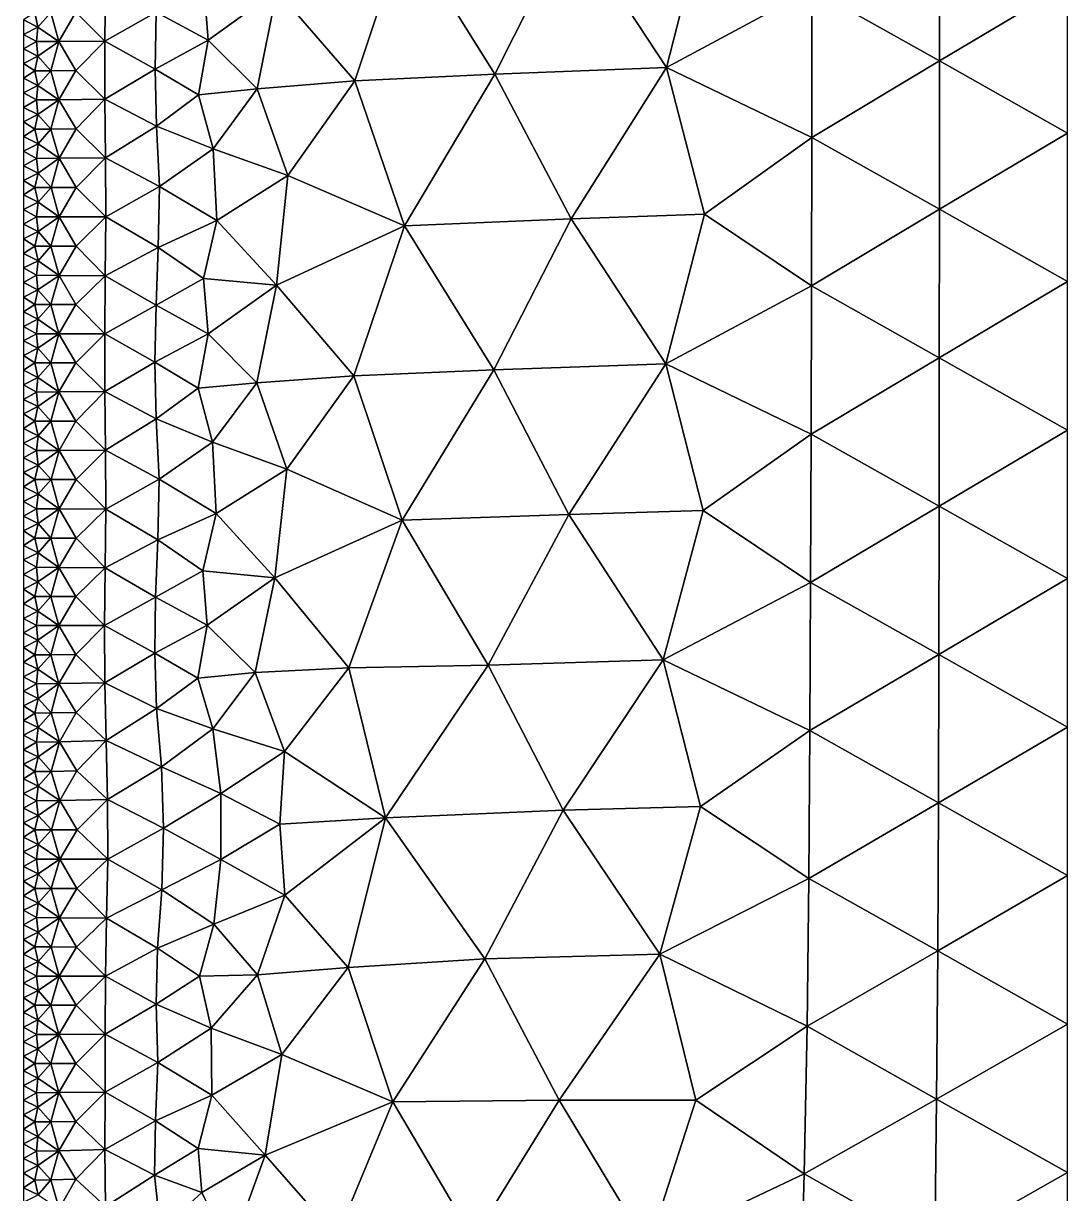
# Model space of a CAD drawing. Header units: metres. Extents: x 1 to 72, y -280 to 0.
# Drawn here: x 1 to 72.5, y -220.4 to -140.2 of the extents above; entities that cross this region are included whole.
import ezdxf

# ---------------------------------------------------------------- set-up
doc = ezdxf.new("R2010")
doc.units = ezdxf.units.M

msp = doc.modelspace()

# ---------------------------------------------------------------- linework, layer by layer
at = {"layer": 'layer', "color": 0}
for points in [[(45.0428, -143.258), (47.6504, -132.996), (38.5187, -133.339)], [(45.0428, -143.258), (54.9854, -137.893), (47.6504, -132.996)], [(63.728, -142.814), (63.7258, -132.642), (54.9854, -137.893)], [(63.728, -142.814), (72.5, -137.585), (63.7258, -132.642)], [(33.2907, -143.718), (38.5187, -133.339), (27.129, -133.861)], [(45.0428, -143.258), (38.5187, -133.339), (33.2907, -143.718)], [(23.6838, -144.192), (27.129, -133.861), (18.3623, -137.995)], [(33.2907, -143.718), (27.129, -133.861), (23.6838, -144.192)], [(6.61555, -137.483), (4.59787, -139.488), (6.57223, -141.466)], [(6.61555, -137.483), (6.57223, -141.466), (10.0927, -139.478)], [(13.3547, -137.604), (10.0927, -139.478), (13.6611, -141.403)], [(13.3547, -137.604), (13.6611, -141.403), (18.3623, -137.995)], [(72.5, -147.757), (72.5, -137.585), (63.728, -142.814)], [(18.3623, -137.995), (13.6611, -141.403), (17.0144, -144.737)], [(23.6838, -144.192), (18.3623, -137.995), (17.0144, -144.737)], [(54.9833, -148.06), (54.9854, -137.893), (45.0428, -143.258)], [(54.9833, -148.06), (63.728, -142.814), (54.9854, -137.893)], [(1.77716, -139.498), (1, -140), (1.99669, -140.497)], [(1, -140), (1, -141), (1.99669, -140.497)], [(1.77716, -139.498), (1.99669, -140.497), (2.88088, -139.496)], [(2.88088, -139.496), (1.99669, -140.497), (3.42919, -141.489)], [(2.88088, -139.496), (3.42919, -141.489), (4.59787, -139.488)], [(4.59787, -139.488), (3.42919, -141.489), (6.57223, -141.466)], [(10.0927, -139.478), (6.57223, -141.466), (10.0158, -143.379)], [(10.0927, -139.478), (10.0158, -143.379), (13.6611, -141.403)], [(1.99669, -140.497), (1, -141), (1.88631, -141.497)], [(1, -141), (1, -142), (1.88631, -141.497)], [(1.99669, -140.497), (1.88631, -141.497), (3.42919, -141.489)], [(1.88631, -141.497), (1, -142), (1.99605, -142.496)], [(1.88631, -141.497), (1.99605, -142.496), (3.42919, -141.489)], [(3.42919, -141.489), (1.99605, -142.496), (2.87739, -143.491)], [(3.42919, -141.489), (2.87739, -143.491), (4.58796, -143.475)], [(3.42919, -141.489), (4.58796, -143.475), (6.57223, -141.466)], [(6.57223, -141.466), (4.58796, -143.475), (6.57677, -145.435)], [(6.57223, -141.466), (6.57677, -145.435), (10.0158, -143.379)], [(13.6611, -141.403), (10.0158, -143.379), (12.9863, -145.15)], [(13.6611, -141.403), (12.9863, -145.15), (17.0144, -144.737)], [(1, -142), (1, -143), (1.99605, -142.496)], [(1.99605, -142.496), (1, -143), (1.77596, -143.497)], [(1.99605, -142.496), (1.77596, -143.497), (2.87739, -143.491)], [(1, -143), (1, -144), (1.77596, -143.497)], [(2.87739, -143.491), (3.43133, -145.482), (4.58796, -143.475)], [(4.58796, -143.475), (3.43133, -145.482), (6.57677, -145.435)], [(10.0158, -143.379), (6.57677, -145.435), (10.1025, -147.289)], [(10.0158, -143.379), (10.1025, -147.289), (12.9863, -145.15)], [(38.4962, -153.634), (45.0428, -143.258), (33.2907, -143.718)], [(47.64, -153.318), (45.0428, -143.258), (38.4962, -153.634)], [(47.64, -153.318), (54.9833, -148.06), (45.0428, -143.258)], [(63.7249, -152.983), (63.728, -142.814), (54.9833, -148.06)], [(63.7249, -152.983), (72.5, -147.757), (63.728, -142.814)], [(1.77596, -143.497), (1, -144), (1.99649, -144.494)], [(1, -144), (1, -145), (1.99649, -144.494)], [(1.77596, -143.497), (1.99649, -144.494), (2.87739, -143.491)], [(2.87739, -143.491), (1.99649, -144.494), (3.43133, -145.482)], [(19.1056, -150.664), (23.6838, -144.192), (17.0144, -144.737)], [(27.099, -154.11), (23.6838, -144.192), (19.1056, -150.664)], [(27.099, -154.11), (33.2907, -143.718), (23.6838, -144.192)], [(38.4962, -153.634), (33.2907, -143.718), (27.099, -154.11)], [(1.99649, -144.494), (1, -145), (1.88719, -145.494)], [(1, -145), (1, -146), (1.88719, -145.494)], [(1.99649, -144.494), (1.88719, -145.494), (3.43133, -145.482)], [(12.9863, -145.15), (13.9838, -148.849), (17.0144, -144.737)], [(17.0144, -144.737), (13.9838, -148.849), (19.1056, -150.664)], [(1.88719, -145.494), (1, -146), (1.9981, -146.494)], [(1.88719, -145.494), (1.9981, -146.494), (3.43133, -145.482)], [(3.43133, -145.482), (1.9981, -146.494), (2.88406, -147.489)], [(3.43133, -145.482), (2.88406, -147.489), (4.60375, -147.47)], [(3.43133, -145.482), (4.60375, -147.47), (6.57677, -145.435)], [(6.57677, -145.435), (4.60375, -147.47), (6.63031, -149.446)], [(6.57677, -145.435), (6.63031, -149.446), (10.1025, -147.289)], [(12.9863, -145.15), (10.1025, -147.289), (13.9838, -148.849)], [(1, -146), (1, -147), (1.9981, -146.494)], [(1.9981, -146.494), (1, -147), (1.77857, -147.496)], [(1.9981, -146.494), (1.77857, -147.496), (2.88406, -147.489)], [(1, -147), (1, -148), (1.77857, -147.496)], [(2.88406, -147.489), (3.44547, -149.486), (4.60375, -147.47)], [(4.60375, -147.47), (3.44547, -149.486), (6.63031, -149.446)], [(10.1025, -147.289), (6.63031, -149.446), (10.3205, -151.413)], [(10.1025, -147.289), (10.3205, -151.413), (13.9838, -148.849)], [(1.77857, -147.496), (1, -148), (2.00106, -148.495)], [(1, -148), (1, -149), (2.00106, -148.495)], [(1.77857, -147.496), (2.00106, -148.495), (2.88406, -147.489)], [(2.88406, -147.489), (2.00106, -148.495), (3.44547, -149.486)], [(54.9699, -158.223), (54.9833, -148.06), (47.64, -153.318)], [(54.9699, -158.223), (63.7249, -152.983), (54.9833, -148.06)], [(72.5, -157.93), (72.5, -147.757), (63.7249, -152.983)], [(2.00106, -148.495), (1, -149), (1.89169, -149.496)], [(1, -149), (1, -150), (1.89169, -149.496)], [(2.00106, -148.495), (1.89169, -149.496), (3.44547, -149.486)], [(13.9838, -148.849), (10.3205, -151.413), (14.2405, -153.751)], [(13.9838, -148.849), (14.2405, -153.751), (19.1056, -150.664)], [(1.89169, -149.496), (1, -150), (2.00277, -150.497)], [(1.89169, -149.496), (2.00277, -150.497), (3.44547, -149.486)], [(3.44547, -149.486), (2.00277, -150.497), (2.89144, -151.497)], [(3.44547, -149.486), (2.89144, -151.497), (4.62309, -151.488)], [(3.44547, -149.486), (4.62309, -151.488), (6.63031, -149.446)], [(6.63031, -149.446), (4.62309, -151.488), (6.6505, -153.501)], [(6.63031, -149.446), (6.6505, -153.501), (10.3205, -151.413)], [(1, -150), (1, -151), (2.00277, -150.497)], [(2.00277, -150.497), (1, -151), (1.7813, -151.499)], [(2.00277, -150.497), (1.7813, -151.499), (2.89144, -151.497)], [(19.1056, -150.664), (14.2405, -153.751), (18.3322, -158.175)], [(18.3322, -158.175), (27.099, -154.11), (19.1056, -150.664)], [(1, -151), (1, -152), (1.7813, -151.499)], [(2.89144, -151.497), (3.45038, -153.501), (4.62309, -151.488)], [(4.62309, -151.488), (3.45038, -153.501), (6.6505, -153.501)], [(10.3205, -151.413), (6.6505, -153.501), (10.2208, -155.588)], [(10.3205, -151.413), (10.2208, -155.588), (14.2405, -153.751)], [(1.7813, -151.499), (1, -152), (2.00368, -152.5)], [(1, -152), (1, -153), (2.00368, -152.5)], [(1.7813, -151.499), (2.00368, -152.5), (2.89144, -151.497)], [(2.89144, -151.497), (2.00368, -152.5), (3.45038, -153.501)], [(2.00368, -152.5), (1, -153), (1.89309, -153.501)], [(1, -153), (1, -154), (1.89309, -153.501)], [(2.00368, -152.5), (1.89309, -153.501), (3.45038, -153.501)], [(63.7163, -163.151), (63.7249, -152.983), (54.9699, -158.223)], [(63.7163, -163.151), (72.5, -157.93), (63.7249, -152.983)], [(1.89309, -153.501), (1, -154), (2.00303, -154.502)], [(1.89309, -153.501), (2.00303, -154.502), (3.45038, -153.501)], [(3.45038, -153.501), (2.00303, -154.502), (2.88841, -155.505)], [(3.45038, -153.501), (2.88841, -155.505), (4.61666, -155.51)], [(3.45038, -153.501), (4.61666, -155.51), (6.6505, -153.501)], [(6.6505, -153.501), (4.61666, -155.51), (6.60744, -157.528)], [(6.6505, -153.501), (6.60744, -157.528), (10.2208, -155.588)], [(14.2405, -153.751), (10.2208, -155.588), (13.3333, -157.733)], [(14.2405, -153.751), (13.3333, -157.733), (18.3322, -158.175)], [(33.2161, -163.971), (38.4962, -153.634), (27.099, -154.11)], [(44.9897, -163.561), (38.4962, -153.634), (33.2161, -163.971)], [(44.9897, -163.561), (47.64, -153.318), (38.4962, -153.634)], [(44.9897, -163.561), (54.9699, -158.223), (47.64, -153.318)], [(1, -154), (1, -155), (2.00303, -154.502)], [(2.00303, -154.502), (1, -155), (1.78004, -155.502)], [(2.00303, -154.502), (1.78004, -155.502), (2.88841, -155.505)], [(23.6214, -164.388), (27.099, -154.11), (18.3322, -158.175)], [(33.2161, -163.971), (27.099, -154.11), (23.6214, -164.388)], [(1, -155), (1, -156), (1.78004, -155.502)], [(1.78004, -155.502), (1, -156), (2.00041, -156.503)], [(1, -156), (1, -157), (2.00041, -156.503)], [(1.78004, -155.502), (2.00041, -156.503), (2.88841, -155.505)], [(2.88841, -155.505), (2.00041, -156.503), (3.43872, -157.508)], [(2.88841, -155.505), (3.43872, -157.508), (4.61666, -155.51)], [(4.61666, -155.51), (3.43872, -157.508), (6.60744, -157.528)], [(10.2208, -155.588), (6.60744, -157.528), (10.0791, -159.559)], [(10.2208, -155.588), (10.0791, -159.559), (13.3333, -157.733)], [(2.00041, -156.503), (1, -157), (1.88929, -157.503)], [(1, -157), (1, -158), (1.88929, -157.503)], [(2.00041, -156.503), (1.88929, -157.503), (3.43872, -157.508)], [(1.88929, -157.503), (1, -158), (1.99849, -158.503)], [(1.88929, -157.503), (1.99849, -158.503), (3.43872, -157.508)], [(3.43872, -157.508), (1.99849, -158.503), (2.87944, -159.505)], [(3.43872, -157.508), (2.87944, -159.505), (4.59421, -159.51)], [(3.43872, -157.508), (4.59421, -159.51), (6.60744, -157.528)], [(6.60744, -157.528), (4.59421, -159.51), (6.56596, -161.503)], [(6.60744, -157.528), (6.56596, -161.503), (10.0791, -159.559)], [(13.3333, -157.733), (10.0791, -159.559), (13.6412, -161.517)], [(13.3333, -157.733), (13.6412, -161.517), (18.3322, -158.175)], [(1, -158), (1, -159), (1.99849, -158.503)], [(1.99849, -158.503), (1, -159), (1.77664, -159.502)], [(1.99849, -158.503), (1.77664, -159.502), (2.87944, -159.505)], [(18.3322, -158.175), (13.6412, -161.517), (16.9815, -164.876)], [(23.6214, -164.388), (18.3322, -158.175), (16.9815, -164.876)], [(54.9446, -168.384), (54.9699, -158.223), (44.9897, -163.561)], [(54.9446, -168.384), (63.7163, -163.151), (54.9699, -158.223)], [(72.5, -168.102), (72.5, -157.93), (63.7163, -163.151)], [(1, -159), (1, -160), (1.77664, -159.502)], [(1.77664, -159.502), (1, -160), (1.99597, -160.501)], [(1.77664, -159.502), (1.99597, -160.501), (2.87944, -159.505)], [(2.87944, -159.505), (1.99597, -160.501), (3.42721, -161.501)], [(2.87944, -159.505), (3.42721, -161.501), (4.59421, -159.51)], [(1, -160), (1, -161), (1.99597, -160.501)], [(4.59421, -159.51), (3.42721, -161.501), (6.56596, -161.503)], [(10.0791, -159.559), (6.56596, -161.503), (10.0039, -163.445)], [(10.0791, -159.559), (10.0039, -163.445), (13.6412, -161.517)], [(1.99597, -160.501), (1, -161), (1.88572, -161.501)], [(1, -161), (1, -162), (1.88572, -161.501)], [(1.99597, -160.501), (1.88572, -161.501), (3.42721, -161.501)], [(1.88572, -161.501), (1, -162), (1.99542, -162.5)], [(1.88572, -161.501), (1.99542, -162.5), (3.42721, -161.501)], [(3.42721, -161.501), (1.99542, -162.5), (2.87629, -163.498)], [(3.42721, -161.501), (2.87629, -163.498), (4.585, -163.493)], [(3.42721, -161.501), (4.585, -163.493), (6.56596, -161.503)], [(6.56596, -161.503), (4.585, -163.493), (6.57078, -165.465)], [(6.56596, -161.503), (6.57078, -165.465), (10.0039, -163.445)], [(13.6412, -161.517), (10.0039, -163.445), (12.9674, -165.243)], [(13.6412, -161.517), (12.9674, -165.243), (16.9815, -164.876)], [(1, -162), (1, -163), (1.99542, -162.5)], [(1.99542, -162.5), (1, -163), (1.77556, -163.499)], [(1.99542, -162.5), (1.77556, -163.499), (2.87629, -163.498)], [(1, -163), (1, -164), (1.77556, -163.499)], [(1.77556, -163.499), (1, -164), (1.99588, -164.498)], [(1.77556, -163.499), (1.99588, -164.498), (2.87629, -163.498)], [(2.87629, -163.498), (1.99588, -164.498), (3.4295, -165.492)], [(2.87629, -163.498), (3.4295, -165.492), (4.585, -163.493)], [(4.585, -163.493), (3.4295, -165.492), (6.57078, -165.465)], [(10.0039, -163.445), (6.57078, -165.465), (10.0884, -167.345)], [(10.0039, -163.445), (10.0884, -167.345), (12.9674, -165.243)], [(63.7007, -173.317), (63.7163, -163.151), (54.9446, -168.384)], [(63.7007, -173.317), (72.5, -168.102), (63.7163, -163.151)], [(1, -164), (1, -165), (1.99588, -164.498)], [(26.9354, -174.278), (33.2161, -163.971), (23.6214, -164.388)], [(38.3472, -173.898), (33.2161, -163.971), (26.9354, -174.278)], [(38.3472, -173.898), (44.9897, -163.561), (33.2161, -163.971)], [(47.5522, -173.623), (44.9897, -163.561), (38.3472, -173.898)], [(47.5522, -173.623), (54.9446, -168.384), (44.9897, -163.561)], [(1.99588, -164.498), (1, -165), (1.88665, -165.498)], [(1, -165), (1, -166), (1.88665, -165.498)], [(1.99588, -164.498), (1.88665, -165.498), (3.4295, -165.492)], [(12.9674, -165.243), (13.9537, -168.936), (16.9815, -164.876)], [(16.9815, -164.876), (13.9537, -168.936), (19.0386, -170.791)], [(19.0386, -170.791), (23.6214, -164.388), (16.9815, -164.876)], [(26.9354, -174.278), (23.6214, -164.388), (19.0386, -170.791)], [(1.88665, -165.498), (1, -166), (1.9975, -166.497)], [(1.88665, -165.498), (1.9975, -166.497), (3.4295, -165.492)], [(3.4295, -165.492), (1.9975, -166.497), (2.8829, -167.495)], [(3.4295, -165.492), (2.8829, -167.495), (4.60057, -167.485)], [(3.4295, -165.492), (4.60057, -167.485), (6.57078, -165.465)], [(6.57078, -165.465), (4.60057, -167.485), (6.62292, -169.47)], [(6.57078, -165.465), (6.62292, -169.47), (10.0884, -167.345)], [(12.9674, -165.243), (10.0884, -167.345), (13.9537, -168.936)], [(1, -166), (1, -167), (1.9975, -166.497)], [(1.9975, -166.497), (1, -167), (1.77815, -167.498)], [(1.9975, -166.497), (1.77815, -167.498), (2.8829, -167.495)], [(1, -167), (1, -168), (1.77815, -167.498)], [(1.77815, -167.498), (1, -168), (2.00037, -168.498)], [(1.77815, -167.498), (2.00037, -168.498), (2.8829, -167.495)], [(2.8829, -167.495), (2.00037, -168.498), (3.44327, -169.494)], [(2.8829, -167.495), (3.44327, -169.494), (4.60057, -167.485)], [(4.60057, -167.485), (3.44327, -169.494), (6.62292, -169.47)], [(10.0884, -167.345), (6.62292, -169.47), (10.3005, -171.459)], [(10.0884, -167.345), (10.3005, -171.459), (13.9537, -168.936)], [(1, -168), (1, -169), (2.00037, -168.498)], [(72.5, -178.275), (72.5, -168.102), (63.7007, -173.317)], [(2.00037, -168.498), (1, -169), (1.89105, -169.499)], [(1, -169), (1, -170), (1.89105, -169.499)], [(2.00037, -168.498), (1.89105, -169.499), (3.44327, -169.494)], [(13.9537, -168.936), (10.3005, -171.459), (14.1938, -173.813)], [(13.9537, -168.936), (14.1938, -173.813), (19.0386, -170.791)], [(54.8992, -178.54), (54.9446, -168.384), (47.5522, -173.623)], [(54.8992, -178.54), (63.7007, -173.317), (54.9446, -168.384)], [(1.89105, -169.499), (1, -170), (2.00202, -170.499)], [(1.89105, -169.499), (2.00202, -170.499), (3.44327, -169.494)], [(3.44327, -169.494), (2.00202, -170.499), (2.88998, -171.501)], [(3.44327, -169.494), (2.88998, -171.501), (4.61909, -171.5)], [(3.44327, -169.494), (4.61909, -171.5), (6.62292, -169.47)], [(6.62292, -169.47), (4.61909, -171.5), (6.64129, -173.518)], [(6.62292, -169.47), (6.64129, -173.518), (10.3005, -171.459)], [(1, -170), (1, -171), (2.00202, -170.499)], [(2.00202, -170.499), (1, -171), (1.78076, -171.501)], [(2.00202, -170.499), (1.78076, -171.501), (2.88998, -171.501)], [(1, -171), (1, -172), (1.78076, -171.501)], [(1.78076, -171.501), (1, -172), (2.00281, -172.502)], [(1.78076, -171.501), (2.00281, -172.502), (2.88998, -171.501)], [(2.88998, -171.501), (2.00281, -172.502), (3.44768, -173.507)], [(2.88998, -171.501), (3.44768, -173.507), (4.61909, -171.5)], [(4.61909, -171.5), (3.44768, -173.507), (6.64129, -173.518)], [(10.3005, -171.459), (6.64129, -173.518), (10.1967, -175.614)], [(10.3005, -171.459), (10.1967, -175.614), (14.1938, -173.813)], [(19.0386, -170.791), (14.1938, -173.813), (18.2176, -178.216)], [(18.2176, -178.216), (26.9354, -174.278), (19.0386, -170.791)], [(1, -172), (1, -173), (2.00281, -172.502)], [(2.00281, -172.502), (1, -173), (1.89229, -173.503)], [(1, -173), (1, -174), (1.89229, -173.503)], [(2.00281, -172.502), (1.89229, -173.503), (3.44768, -173.507)], [(1.89229, -173.503), (1, -174), (2.00214, -174.503)], [(1.89229, -173.503), (2.00214, -174.503), (3.44768, -173.507)], [(3.44768, -173.507), (2.00214, -174.503), (2.88675, -175.508)], [(3.44768, -173.507), (2.88675, -175.508), (4.61208, -175.516)], [(3.44768, -173.507), (4.61208, -175.516), (6.64129, -173.518)], [(6.64129, -173.518), (4.61208, -175.516), (6.59799, -177.532)], [(6.64129, -173.518), (6.59799, -177.532), (10.1967, -175.614)], [(14.1938, -173.813), (10.1967, -175.614), (13.285, -177.757)], [(14.1938, -173.813), (13.285, -177.757), (18.2176, -178.216)], [(32.8334, -184.205), (38.3472, -173.898), (26.9354, -174.278)], [(44.8056, -183.842), (38.3472, -173.898), (32.8334, -184.205)], [(44.8056, -183.842), (47.5522, -173.623), (38.3472, -173.898)], [(44.8056, -183.842), (54.8992, -178.54), (47.5522, -173.623)], [(63.6789, -183.48), (63.7007, -173.317), (54.8992, -178.54)], [(63.6789, -183.48), (72.5, -178.275), (63.7007, -173.317)], [(1, -174), (1, -175), (2.00214, -174.503)], [(2.00214, -174.503), (1, -175), (1.77943, -175.503)], [(2.00214, -174.503), (1.77943, -175.503), (2.88675, -175.508)], [(23.2781, -184.395), (26.9354, -174.278), (18.2176, -178.216)], [(32.8334, -184.205), (26.9354, -174.278), (23.2781, -184.395)], [(1, -175), (1, -176), (1.77943, -175.503)], [(1.77943, -175.503), (1, -176), (1.9995, -176.504)], [(1.77943, -175.503), (1.9995, -176.504), (2.88675, -175.508)], [(2.88675, -175.508), (1.9995, -176.504), (3.43606, -177.51)], [(2.88675, -175.508), (3.43606, -177.51), (4.61208, -175.516)], [(4.61208, -175.516), (3.43606, -177.51), (6.59799, -177.532)], [(1, -176), (1, -177), (1.9995, -176.504)], [(10.1967, -175.614), (6.59799, -177.532), (10.055, -179.551)], [(10.1967, -175.614), (10.055, -179.551), (13.285, -177.757)], [(1.9995, -176.504), (1, -177), (1.8885, -177.503)], [(1, -177), (1, -178), (1.8885, -177.503)], [(1.9995, -176.504), (1.8885, -177.503), (3.43606, -177.51)], [(1.8885, -177.503), (1, -178), (1.9977, -178.503)], [(1.8885, -177.503), (1.9977, -178.503), (3.43606, -177.51)], [(3.43606, -177.51), (1.9977, -178.503), (2.87824, -179.503)], [(3.43606, -177.51), (2.87824, -179.503), (4.59065, -179.507)], [(3.43606, -177.51), (4.59065, -179.507), (6.59799, -177.532)], [(6.59799, -177.532), (4.59065, -179.507), (6.56114, -181.484)], [(6.59799, -177.532), (6.56114, -181.484), (10.055, -179.551)], [(13.285, -177.757), (10.055, -179.551), (13.5862, -181.474)], [(13.285, -177.757), (13.5862, -181.474), (18.2176, -178.216)], [(1, -178), (1, -179), (1.9977, -178.503)], [(1.9977, -178.503), (1, -179), (1.77622, -179.501)], [(1.9977, -178.503), (1.77622, -179.501), (2.87824, -179.503)], [(18.2176, -178.216), (13.5862, -181.474), (16.8678, -184.708)], [(23.2781, -184.395), (18.2176, -178.216), (16.8678, -184.708)], [(54.8471, -188.687), (54.8992, -178.54), (44.8056, -183.842)], [(54.8471, -188.687), (63.6789, -183.48), (54.8992, -178.54)], [(72.5, -188.447), (72.5, -178.275), (63.6789, -183.48)], [(1, -179), (1, -180), (1.77622, -179.501)], [(1.77622, -179.501), (1, -180), (1.99554, -180.5)], [(1.77622, -179.501), (1.99554, -180.5), (2.87824, -179.503)], [(2.87824, -179.503), (1.99554, -180.5), (3.42633, -181.495)], [(2.87824, -179.503), (3.42633, -181.495), (4.59065, -179.507)], [(4.59065, -179.507), (3.42633, -181.495), (6.56114, -181.484)], [(1, -180), (1, -181), (1.99554, -180.5)], [(10.055, -179.551), (6.56114, -181.484), (9.99213, -183.382)], [(10.055, -179.551), (9.99213, -183.382), (13.5862, -181.474)], [(1.99554, -180.5), (1, -181), (1.88549, -181.499)], [(1, -181), (1, -182), (1.88549, -181.499)], [(1.99554, -180.5), (1.88549, -181.499), (3.42633, -181.495)], [(1.88549, -181.499), (1, -182), (1.99551, -182.497)], [(1.88549, -181.499), (1.99551, -182.497), (3.42633, -181.495)], [(3.42633, -181.495), (1.99551, -182.497), (2.87743, -183.49)], [(3.42633, -181.495), (2.87743, -183.49), (4.58683, -183.475)], [(3.42633, -181.495), (4.58683, -183.475), (6.56114, -181.484)], [(6.56114, -181.484), (4.58683, -183.475), (6.58253, -185.411)], [(6.56114, -181.484), (6.58253, -185.411), (9.99213, -183.382)], [(13.5862, -181.474), (9.99213, -183.382), (12.9401, -185.101)], [(13.5862, -181.474), (12.9401, -185.101), (16.8678, -184.708)], [(1, -182), (1, -183), (1.99551, -182.497)], [(1.99551, -182.497), (1, -183), (1.77605, -183.496)], [(1.99551, -182.497), (1.77605, -183.496), (2.87743, -183.49)], [(1, -183), (1, -184), (1.77605, -183.496)], [(1.77605, -183.496), (1, -184), (1.99726, -184.492)], [(1.77605, -183.496), (1.99726, -184.492), (2.87743, -183.49)], [(2.87743, -183.49), (1.99726, -184.492), (3.43471, -185.474)], [(2.87743, -183.49), (3.43471, -185.474), (4.58683, -183.475)], [(4.58683, -183.475), (3.43471, -185.474), (6.58253, -185.411)], [(9.99213, -183.382), (6.58253, -185.411), (10.1184, -187.187)], [(9.99213, -183.382), (10.1184, -187.187), (12.9401, -185.101)], [(63.6505, -193.636), (63.6789, -183.48), (54.8471, -188.687)], [(63.6505, -193.636), (72.5, -188.447), (63.6789, -183.48)], [(1, -184), (1, -185), (1.99726, -184.492)], [(25.7869, -194.662), (32.8334, -184.205), (23.2781, -184.395)], [(37.966, -194.147), (32.8334, -184.205), (25.7869, -194.662)], [(37.966, -194.147), (44.8056, -183.842), (32.8334, -184.205)], [(47.368, -193.887), (44.8056, -183.842), (37.966, -194.147)], [(47.368, -193.887), (54.8471, -188.687), (44.8056, -183.842)], [(1.99726, -184.492), (1, -185), (1.88837, -185.492)], [(1, -185), (1, -186), (1.88837, -185.492)], [(1.99726, -184.492), (1.88837, -185.492), (3.43471, -185.474)], [(12.9401, -185.101), (10.1184, -187.187), (13.9781, -188.578)], [(12.9401, -185.101), (13.9781, -188.578), (16.8678, -184.708)], [(16.8678, -184.708), (13.9781, -188.578), (18.8713, -190.122)], [(18.8713, -190.122), (23.2781, -184.395), (16.8678, -184.708)], [(25.7869, -194.662), (23.2781, -184.395), (18.8713, -190.122)], [(1.88837, -185.492), (1, -186), (2.00028, -186.49)], [(1.88837, -185.492), (2.00028, -186.49), (3.43471, -185.474)], [(3.43471, -185.474), (2.00028, -186.49), (2.89052, -187.479)], [(3.43471, -185.474), (2.89052, -187.479), (4.61769, -187.446)], [(3.43471, -185.474), (4.61769, -187.446), (6.58253, -185.411)], [(6.58253, -185.411), (4.61769, -187.446), (6.67629, -189.373)], [(6.58253, -185.411), (6.67629, -189.373), (10.1184, -187.187)], [(1, -186), (1, -187), (2.00028, -186.49)], [(2.00028, -186.49), (1, -187), (1.78112, -187.492)], [(2.00028, -186.49), (1.78112, -187.492), (2.89052, -187.479)], [(1, -187), (1, -188), (1.78112, -187.492)], [(1.78112, -187.492), (1, -188), (2.00618, -188.488)], [(1.78112, -187.492), (2.00618, -188.488), (2.89052, -187.479)], [(2.89052, -187.479), (2.00618, -188.488), (3.46262, -189.464)], [(2.89052, -187.479), (3.46262, -189.464), (4.61769, -187.446)], [(4.61769, -187.446), (3.46262, -189.464), (6.67629, -189.373)], [(10.1184, -187.187), (6.67629, -189.373), (10.4503, -191.175)], [(10.1184, -187.187), (10.4503, -191.175), (13.9781, -188.578)], [(1, -188), (1, -189), (2.00618, -188.488)], [(2.00618, -188.488), (1, -189), (1.89728, -189.489)], [(1, -189), (1, -190), (1.89728, -189.489)], [(2.00618, -188.488), (1.89728, -189.489), (3.46262, -189.464)], [(13.9781, -188.578), (10.4503, -191.175), (14.513, -193.007)], [(13.9781, -188.578), (14.513, -193.007), (18.8713, -190.122)], [(54.7779, -198.812), (54.8471, -188.687), (47.368, -193.887)], [(54.7779, -198.812), (63.6505, -193.636), (54.8471, -188.687)], [(72.5, -198.62), (72.5, -188.447), (63.6505, -193.636)], [(1.89728, -189.489), (1, -190), (2.01045, -190.488)], [(1.89728, -189.489), (2.01045, -190.488), (3.46262, -189.464)], [(3.46262, -189.464), (2.01045, -190.488), (2.90975, -191.48)], [(3.46262, -189.464), (2.90975, -191.48), (4.66625, -191.447)], [(3.46262, -189.464), (4.66625, -191.447), (6.67629, -189.373)], [(6.67629, -189.373), (4.66625, -191.447), (6.76725, -193.413)], [(6.67629, -189.373), (6.76725, -193.413), (10.4503, -191.175)], [(1, -190), (1, -191), (2.01045, -190.488)], [(2.01045, -190.488), (1, -191), (1.78834, -191.493)], [(2.01045, -190.488), (1.78834, -191.493), (2.90975, -191.48)], [(18.8713, -190.122), (14.513, -193.007), (18.5685, -195.104)], [(25.7869, -194.662), (18.8713, -190.122), (18.5685, -195.104)], [(1, -191), (1, -192), (1.78834, -191.493)], [(1.78834, -191.493), (1, -192), (2.0158, -192.491)], [(1.78834, -191.493), (2.0158, -192.491), (2.90975, -191.48)], [(2.90975, -191.48), (2.0158, -192.491), (3.48815, -193.476)], [(2.90975, -191.48), (3.48815, -193.476), (4.66625, -191.447)], [(4.66625, -191.447), (3.48815, -193.476), (6.76725, -193.413)], [(10.4503, -191.175), (6.76725, -193.413), (10.5888, -195.38)], [(10.4503, -191.175), (10.5888, -195.38), (14.513, -193.007)], [(1, -192), (1, -193), (2.0158, -192.491)], [(2.0158, -192.491), (1, -193), (1.90512, -193.493)], [(1, -193), (1, -194), (1.90512, -193.493)], [(2.0158, -192.491), (1.90512, -193.493), (3.48815, -193.476)], [(14.513, -193.007), (10.5888, -195.38), (14.5279, -197.517)], [(14.513, -193.007), (14.5279, -197.517), (18.5685, -195.104)], [(1.90512, -193.493), (1, -194), (2.01753, -194.494)], [(1.90512, -193.493), (2.01753, -194.494), (3.48815, -193.476)], [(3.48815, -193.476), (2.01753, -194.494), (2.91812, -195.493)], [(3.48815, -193.476), (2.91812, -195.493), (4.68988, -195.478)], [(3.48815, -193.476), (4.68988, -195.478), (6.76725, -193.413)], [(6.76725, -193.413), (4.68988, -195.478), (6.76951, -197.492)], [(6.76725, -193.413), (6.76951, -197.492), (10.5888, -195.38)], [(44.573, -204.01), (47.368, -193.887), (37.966, -194.147)], [(44.573, -204.01), (54.7779, -198.812), (47.368, -193.887)], [(63.6066, -203.785), (63.6505, -193.636), (54.7779, -198.812)], [(63.6066, -203.785), (72.5, -198.62), (63.6505, -193.636)], [(1, -194), (1, -195), (2.01753, -194.494)], [(2.01753, -194.494), (1, -195), (1.79127, -195.498)], [(2.01753, -194.494), (1.79127, -195.498), (2.91812, -195.493)], [(18.9034, -199.961), (25.7869, -194.662), (18.5685, -195.104)], [(23.2393, -204.925), (25.7869, -194.662), (18.9034, -199.961)], [(32.5854, -204.32), (25.7869, -194.662), (23.2393, -204.925)], [(32.5854, -204.32), (37.966, -194.147), (25.7869, -194.662)], [(44.573, -204.01), (37.966, -194.147), (32.5854, -204.32)], [(1, -195), (1, -196), (1.79127, -195.498)], [(1.79127, -195.498), (1, -196), (2.01737, -196.498)], [(1.79127, -195.498), (2.01737, -196.498), (2.91812, -195.493)], [(2.91812, -195.493), (2.01737, -196.498), (3.48791, -197.498)], [(2.91812, -195.493), (3.48791, -197.498), (4.68988, -195.478)], [(4.68988, -195.478), (3.48791, -197.498), (6.76951, -197.492)], [(10.5888, -195.38), (6.76951, -197.492), (10.4701, -199.587)], [(10.5888, -195.38), (10.4701, -199.587), (14.5279, -197.517)], [(18.5685, -195.104), (14.5279, -197.517), (18.9034, -199.961)], [(1, -196), (1, -197), (2.01737, -196.498)], [(2.01737, -196.498), (1, -197), (1.90466, -197.5)], [(1, -197), (1, -198), (1.90466, -197.5)], [(2.01737, -196.498), (1.90466, -197.5), (3.48791, -197.498)], [(1.90466, -197.5), (1, -198), (2.01508, -198.501)], [(1.90466, -197.5), (2.01508, -198.501), (3.48791, -197.498)], [(3.48791, -197.498), (2.01508, -198.501), (2.90839, -199.505)], [(3.48791, -197.498), (2.90839, -199.505), (4.66798, -199.509)], [(3.48791, -197.498), (4.66798, -199.509), (6.76951, -197.492)], [(6.76951, -197.492), (4.66798, -199.509), (6.68796, -201.534)], [(6.76951, -197.492), (6.68796, -201.534), (10.4701, -199.587)], [(14.5279, -197.517), (10.4701, -199.587), (14.0425, -201.944)], [(14.5279, -197.517), (14.0425, -201.944), (18.9034, -199.961)], [(1, -198), (1, -199), (2.01508, -198.501)], [(2.01508, -198.501), (1, -199), (1.78739, -199.502)], [(2.01508, -198.501), (1.78739, -199.502), (2.90839, -199.505)], [(72.5, -208.792), (72.5, -198.62), (63.6066, -203.785)], [(1, -199), (1, -200), (1.78739, -199.502)], [(1.78739, -199.502), (1, -200), (2.01002, -200.503)], [(1.78739, -199.502), (2.01002, -200.503), (2.90839, -199.505)], [(2.90839, -199.505), (2.01002, -200.503), (3.46435, -201.51)], [(2.90839, -199.505), (3.46435, -201.51), (4.66798, -199.509)], [(4.66798, -199.509), (3.46435, -201.51), (6.68796, -201.534)], [(10.4701, -199.587), (6.68796, -201.534), (10.1708, -203.593)], [(10.4701, -199.587), (10.1708, -203.593), (14.0425, -201.944)], [(54.6665, -208.928), (54.7779, -198.812), (44.573, -204.01)], [(54.6665, -208.928), (63.6066, -203.785), (54.7779, -198.812)], [(1, -200), (1, -201), (2.01002, -200.503)], [(18.9034, -199.961), (14.0425, -201.944), (17.0179, -205.42)], [(23.2393, -204.925), (18.9034, -199.961), (17.0179, -205.42)], [(2.01002, -200.503), (1, -201), (1.89704, -201.503)], [(1, -201), (1, -202), (1.89704, -201.503)], [(2.01002, -200.503), (1.89704, -201.503), (3.46435, -201.51)], [(1.89704, -201.503), (1, -202), (2.00631, -202.504)], [(1.89704, -201.503), (2.00631, -202.504), (3.46435, -201.51)], [(3.46435, -201.51), (2.00631, -202.504), (2.89169, -203.506)], [(3.46435, -201.51), (2.89169, -203.506), (4.62642, -203.513)], [(3.46435, -201.51), (4.62642, -203.513), (6.68796, -201.534)], [(6.68796, -201.534), (4.62642, -203.513), (6.61226, -205.511)], [(6.68796, -201.534), (6.61226, -205.511), (10.1708, -203.593)], [(14.0425, -201.944), (10.1708, -203.593), (13.0622, -205.509)], [(14.0425, -201.944), (13.0622, -205.509), (17.0179, -205.42)], [(1, -202), (1, -203), (2.00631, -202.504)], [(2.00631, -202.504), (1, -203), (1.78109, -203.502)], [(2.00631, -202.504), (1.78109, -203.502), (2.89169, -203.506)], [(1, -203), (1, -204), (1.78109, -203.502)], [(1.78109, -203.502), (1, -204), (2.00168, -204.502)], [(1.78109, -203.502), (2.00168, -204.502), (2.89169, -203.506)], [(2.89169, -203.506), (2.00168, -204.502), (3.44228, -205.504)], [(2.89169, -203.506), (3.44228, -205.504), (4.62642, -203.513)], [(4.62642, -203.513), (3.44228, -205.504), (6.61226, -205.511)], [(10.1708, -203.593), (6.61226, -205.511), (10.0959, -207.439)], [(10.1708, -203.593), (10.0959, -207.439), (13.0622, -205.509)], [(1, -204), (1, -205), (2.00168, -204.502)], [(26.2984, -214.124), (32.5854, -204.32), (23.2393, -204.925)], [(37.6764, -214.01), (32.5854, -204.32), (26.2984, -214.124)], [(37.6764, -214.01), (44.573, -204.01), (32.5854, -204.32)], [(47.0343, -214.015), (44.573, -204.01), (37.6764, -214.01)], [(47.0343, -214.015), (54.6665, -208.928), (44.573, -204.01)], [(63.5308, -213.937), (63.6066, -203.785), (54.6665, -208.928)], [(63.5308, -213.937), (72.5, -208.792), (63.6066, -203.785)], [(2.00168, -204.502), (1, -205), (1.89021, -205.501)], [(1, -205), (1, -206), (1.89021, -205.501)], [(2.00168, -204.502), (1.89021, -205.501), (3.44228, -205.504)], [(18.687, -210.871), (23.2393, -204.925), (17.0179, -205.42)], [(26.2984, -214.124), (23.2393, -204.925), (18.687, -210.871)], [(1.89021, -205.501), (1, -206), (1.99986, -206.501)], [(1.89021, -205.501), (1.99986, -206.501), (3.44228, -205.504)], [(3.44228, -205.504), (1.99986, -206.501), (2.88296, -207.5)], [(3.44228, -205.504), (2.88296, -207.5), (4.60403, -207.499)], [(3.44228, -205.504), (4.60403, -207.499), (6.61226, -205.511)], [(6.61226, -205.511), (4.60403, -207.499), (6.60162, -209.478)], [(6.61226, -205.511), (6.60162, -209.478), (10.0959, -207.439)], [(13.0622, -205.509), (10.0959, -207.439), (13.8512, -209.074)], [(13.0622, -205.509), (13.8512, -209.074), (17.0179, -205.42)], [(17.0179, -205.42), (13.8512, -209.074), (18.687, -210.871)], [(1, -206), (1, -207), (1.99986, -206.501)], [(1.99986, -206.501), (1, -207), (1.77792, -207.5)], [(1.99986, -206.501), (1.77792, -207.5), (2.88296, -207.5)], [(1, -207), (1, -208), (1.77792, -207.5)], [(1.77792, -207.5), (1, -208), (1.99859, -208.499)], [(1.77792, -207.5), (1.99859, -208.499), (2.88296, -207.5)], [(2.88296, -207.5), (1.99859, -208.499), (3.436, -209.495)], [(2.88296, -207.5), (3.436, -209.495), (4.60403, -207.499)], [(4.60403, -207.499), (3.436, -209.495), (6.60162, -209.478)], [(10.0959, -207.439), (6.60162, -209.478), (10.1987, -211.434)], [(10.0959, -207.439), (10.1987, -211.434), (13.8512, -209.074)], [(1, -208), (1, -209), (1.99859, -208.499)], [(1.99859, -208.499), (1, -209), (1.88837, -209.499)], [(1, -209), (1, -210), (1.88837, -209.499)], [(1.99859, -208.499), (1.88837, -209.499), (3.436, -209.495)], [(13.8512, -209.074), (10.1987, -211.434), (13.9112, -213.672)], [(13.8512, -209.074), (13.9112, -213.672), (18.687, -210.871)], [(54.4529, -219.054), (54.6665, -208.928), (47.0343, -214.015)], [(54.4529, -219.054), (63.5308, -213.937), (54.6665, -208.928)], [(72.5, -218.965), (72.5, -208.792), (63.5308, -213.937)], [(1.88837, -209.499), (1, -210), (1.99815, -210.498)], [(1, -210), (1, -211), (1.99815, -210.498)], [(1.88837, -209.499), (1.99815, -210.498), (3.436, -209.495)], [(3.436, -209.495), (1.99815, -210.498), (2.88045, -211.495)], [(3.436, -209.495), (2.88045, -211.495), (4.5978, -211.486)], [(3.436, -209.495), (4.5978, -211.486), (6.60162, -209.478)], [(6.60162, -209.478), (4.5978, -211.486), (6.58861, -213.458)], [(6.60162, -209.478), (6.58861, -213.458), (10.1987, -211.434)], [(1.99815, -210.498), (1, -211), (1.77703, -211.498)], [(1.99815, -210.498), (1.77703, -211.498), (2.88045, -211.495)], [(1, -211), (1, -212), (1.77703, -211.498)], [(1.77703, -211.498), (1, -212), (1.99711, -212.496)], [(1.77703, -211.498), (1.99711, -212.496), (2.88045, -211.495)], [(2.88045, -211.495), (1.99711, -212.496), (3.43135, -213.486)], [(2.88045, -211.495), (3.43135, -213.486), (4.5978, -211.486)], [(4.5978, -211.486), (3.43135, -213.486), (6.58861, -213.458)], [(10.1987, -211.434), (6.58861, -213.458), (10.0509, -215.417)], [(10.1987, -211.434), (10.0509, -215.417), (13.9112, -213.672)], [(18.687, -210.871), (13.9112, -213.672), (17.5624, -217.771)], [(26.2984, -214.124), (18.687, -210.871), (17.5624, -217.771)], [(1, -212), (1, -213), (1.99711, -212.496)], [(1.99711, -212.496), (1, -213), (1.88694, -213.496)], [(1, -213), (1, -214), (1.88694, -213.496)], [(1.99711, -212.496), (1.88694, -213.496), (3.43135, -213.486)], [(1.88694, -213.496), (1, -214), (1.99642, -214.494)], [(1, -214), (1, -215), (1.99642, -214.494)], [(1.88694, -213.496), (1.99642, -214.494), (3.43135, -213.486)], [(3.43135, -213.486), (1.99642, -214.494), (2.87699, -215.485)], [(3.43135, -213.486), (2.87699, -215.485), (4.58798, -215.463)], [(3.43135, -213.486), (4.58798, -215.463), (6.58861, -213.458)], [(6.58861, -213.458), (4.58798, -215.463), (6.56412, -217.39)], [(6.58861, -213.458), (6.56412, -217.39), (10.0509, -215.417)], [(13.9112, -213.672), (10.0509, -215.417), (12.9695, -217.306)], [(13.9112, -213.672), (12.9695, -217.306), (17.5624, -217.771)], [(31.8135, -223.501), (37.6764, -214.01), (26.2984, -214.124)], [(43.78, -224.113), (37.6764, -214.01), (31.8135, -223.501)], [(43.78, -224.113), (47.0343, -214.015), (37.6764, -214.01)], [(43.78, -224.113), (54.4529, -219.054), (47.0343, -214.015)], [(63.4205, -224.115), (63.5308, -213.937), (54.4529, -219.054)], [(63.4205, -224.115), (72.5, -218.965), (63.5308, -213.937)], [(1.99642, -214.494), (1, -215), (1.77577, -215.495)], [(1.99642, -214.494), (1.77577, -215.495), (2.87699, -215.485)], [(22.4534, -223.368), (26.2984, -214.124), (17.5624, -217.771)], [(31.8135, -223.501), (26.2984, -214.124), (22.4534, -223.368)], [(1, -215), (1, -216), (1.77577, -215.495)], [(1.77577, -215.495), (1, -216), (1.99565, -216.489)], [(1.77577, -215.495), (1.99565, -216.489), (2.87699, -215.485)], [(2.87699, -215.485), (1.99565, -216.489), (3.42817, -217.464)], [(2.87699, -215.485), (3.42817, -217.464), (4.58798, -215.463)], [(4.58798, -215.463), (3.42817, -217.464), (6.56412, -217.39)], [(10.0509, -215.417), (6.56412, -217.39), (9.98196, -219.133)], [(10.0509, -215.417), (9.98196, -219.133), (12.9695, -217.306)], [(1, -216), (1, -217), (1.99565, -216.489)], [(1.99565, -216.489), (1, -217), (1.88605, -217.489)], [(1, -217), (1, -218), (1.88605, -217.489)], [(1.99565, -216.489), (1.88605, -217.489), (3.42817, -217.464)], [(1.88605, -217.489), (1, -218), (1.99682, -218.486)], [(1, -218), (1, -219), (1.99682, -218.486)], [(1.88605, -217.489), (1.99682, -218.486), (3.42817, -217.464)], [(3.42817, -217.464), (1.99682, -218.486), (2.88191, -219.468)], [(3.42817, -217.464), (2.88191, -219.468), (4.5987, -219.42)], [(3.42817, -217.464), (4.5987, -219.42), (6.56412, -217.39)], [(6.56412, -217.39), (4.5987, -219.42), (6.62909, -221.294)], [(6.56412, -217.39), (6.62909, -221.294), (9.98196, -219.133)], [(12.9695, -217.306), (9.98196, -219.133), (13.2249, -220.328)], [(12.9695, -217.306), (13.2249, -220.328), (17.5624, -217.771)], [(13.2249, -220.328), (15.172, -224.296), (17.5624, -217.771)], [(17.5624, -217.771), (15.172, -224.296), (22.4534, -223.368)], [(1.99682, -218.486), (1, -219), (1.77773, -219.488)], [(1.99682, -218.486), (1.77773, -219.488), (2.88191, -219.468)], [(1, -219), (1, -220), (1.77773, -219.488)], [(1.77773, -219.488), (1, -220), (2.0008, -220.48)], [(1.77773, -219.488), (2.0008, -220.48), (2.88191, -219.468)], [(2.88191, -219.468), (2.0008, -220.48), (3.44695, -221.437)], [(2.88191, -219.468), (3.44695, -221.437), (4.5987, -219.42)], [(4.5987, -219.42), (3.44695, -221.437), (6.62909, -221.294)], [(9.98196, -219.133), (6.62909, -221.294), (10.3812, -222.916)], [(9.98196, -219.133), (10.3812, -222.916), (13.2249, -220.328)], [(54.1828, -229.27), (54.4529, -219.054), (43.78, -224.113)], [(54.1828, -229.27), (63.4205, -224.115), (54.4529, -219.054)], [(72.5, -229.137), (72.5, -218.965), (63.4205, -224.115)], [(1, -220), (1, -221), (2.0008, -220.48)], [(13.2249, -220.328), (10.3812, -222.916), (15.172, -224.296)]]:
    msp.add_3dface(points, dxfattribs=at)

doc.saveas('drawing.dxf')
